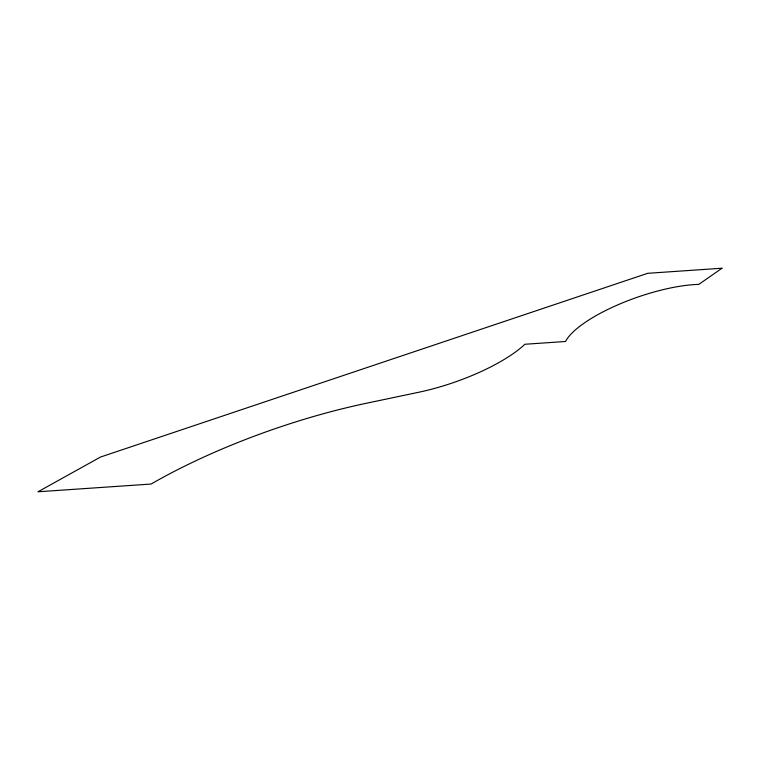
<?xml version="1.0" encoding="UTF-8"?>
<svg xmlns="http://www.w3.org/2000/svg" width="760" height="760" viewBox="0 0 760 760"><rect width="100%" height="100%" fill="white"/><g stroke="black" fill="none" stroke-linecap="round" stroke-linejoin="round"><path stroke-width="1.14" d="M722 268.223L698.848 284.373A86.279 26.087 -19.2 0 0 565.544 341.487L524.885 344.261A94.99 28.718 -19.2 0 1 418.741 392.255L366.367 403.265A249.27 75.373 -19.2 0 0 151.069 484.044L38 491.777L100.481 457.055L647.7 273.305L722 268.223"/></g></svg>
